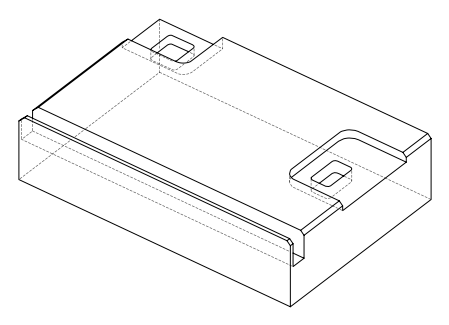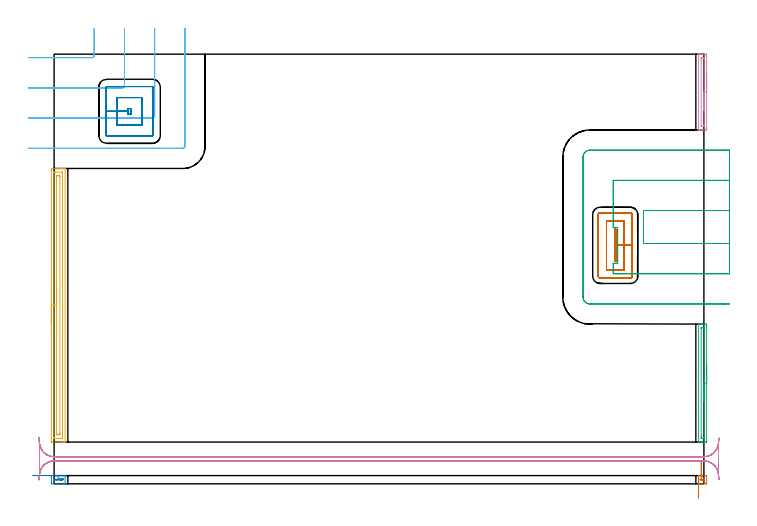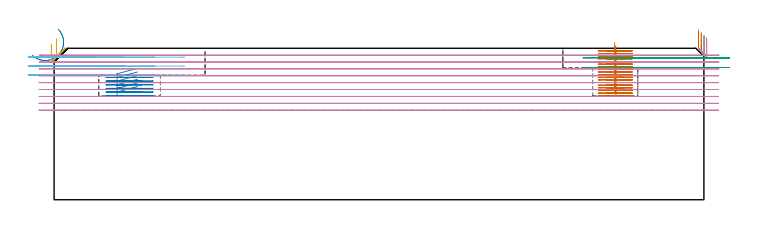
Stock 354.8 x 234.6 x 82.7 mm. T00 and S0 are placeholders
(PLAN: 10 operations, 5 tool changes, 38.5 min)
(1 AREA_MILL | FG_CHAMFER_SURFACE | UGT0205_001 | 0.24 min | 72 mm3)
(2 AREA_MILL_1 | FG_CHAMFER_SURFACE_1 | UGT0205_001 | 0.31 min | 258 mm3)
(3 AREA_MILL_2 | FG_CHAMFER_SURFACE_2 | UGT0205_001 | 1.2 min | 681 mm3)
(4 AREA_MILL_3 | FG_CHAMFER_SURFACE_3 | UGT0205_001 | 0.83 min | 431 mm3)
(5 AREA_MILL_4 | FG_CHAMFER_SURFACE_4 | UGT0205_001 | 3.79 min | 4468 mm3)
(6 MILL_CORNER_NOTCH_RECTANGULAR | CORNER_NOTCH_RECTANGULAR | UGT0201_105 | Follow Part, ap 5.5, ae 75% | 2.69 min | 74487 mm3)
(7 MILL_RECTANGULAR_POCKET | POCKET_RECTANGULAR_STRAIGHT | UGT0201_014 | Follow Part, ap 1.5, ae 75% | 9.37 min | 26159 mm3)
(8 MILL_RECTANGULAR_POCKET_1 | POCKET_RECTANGULAR_STRAIGHT_1 | UGT0201_126 | Follow Part, ap 2, ae 75% | 2.83 min | 13098 mm3)
(9 MILL_SLOT | SLOT_PARTIAL_RECTANGULAR | UGT0201_105 | Follow Part, ap 5.5, ae 75% | 3.04 min | 74067 mm3)
(10 MILL_RECTANGULAR_SLOT | SLOT_RECTANGULAR | NXT0201_012 | Follow Part, ap 4, ae 75% | 14.2 min | 219124 mm3)
(TOOL UGT0205_001 | Chamfer Mill 20 x 3 x 45 deg. | D20 FL50 Z2)
(TOOL UGT0201_105 | End Mill 22 mm | D22 FL25 Z2)
(TOOL UGT0201_014 | End mill 6 mm | D6 FL24 Z4)
(TOOL UGT0201_126 | Carbide End Mill 8.0 | D8 FL15 Z4)
(TOOL NXT0201_012 | ENDMILL 16mm [2P460-1600-NA 1630] | D16 FL38 Z6)
(OP 1 AREA_MILL)
G17 G21 G94 G90
T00 M6
G54
G17 G0 G90 X351.9 Y-7.75 S1061 M3
G43 Z92.7 H0
G94 G1 Y-7.712 Z91.828 F250.
Y-7.598 Z90.963
Y-7.409 Z90.112
Y-7.147 Z89.28
Y-6.813 Z88.474
Y-6.41 Z87.7
Y-5.942 Z86.964
Y-5.41 Z86.272
Y-4.821 Z85.629
Y-4.178 Z85.039
Y-3.486 Z84.508
Y-2.75 Z84.04
Y-1.976 Z83.637
Y-1.17 Z83.303
Y-0.338 Z83.041
Y0.514 Z82.852
Y1.378 Z82.738
Y2.25 Z82.7
Y4.459
X351.905 Y4.49 Z82.693
X351.981 Y4.5 Z82.617
X355.942 Z78.657
X356.291 Y4.499 Z78.305
X356.3 Y4.239 Z78.3
Y0.483
X356.298 Y0.26 Z78.302
X356.291 Y0.001 Z78.305
X355.942 Y0. Z78.656
X355.861 Z78.738
X351.98 Y0.001 Z82.619
X351.905 Y0.01 Z82.693
X351.9 Y0.041 Z82.7
Y2.25
X353.316 Z81.284
X353.319 Y2.447 Z81.281
X353.321 Y2.487 Z81.279
X353.436 Y2.492 Z81.164
X353.602 Y2.497 Z80.998
X353.851 Y2.5 Z80.749
X354.1 Z80.5
X354.732 Y2.499 Z79.868
X354.827 Y2.495 Z79.773
X354.857 Y2.491 Z79.743
X354.879 Y2.485 Z79.721
X354.881 Y2.444 Z79.719
X354.884 Y2.347 Z79.716
Y2.25
X354.881 Y2.054 Z79.719
X354.879 Y2.013 Z79.721
X354.764 Y2.008 Z79.836
X354.598 Y2.003 Z80.002
X354.349 Y2. Z80.251
X354.1 Z80.5
X353.468 Y2.001 Z81.132
X353.373 Y2.005 Z81.227
X353.343 Y2.009 Z81.257
X353.321 Y2.015 Z81.279
X353.319 Y2.056 Z81.281
X353.316 Y2.153 Z81.284
Y2.25
X353.317 Y3.122 Z81.321
X353.318 Y3.987 Z81.434
X353.319 Y4.839 Z81.622
X353.32 Y5.671 Z81.883
X353.321 Y6.477 Z82.216
X353.322 Y7.252 Z82.618
X353.323 Y7.988 Z83.086
Y8.681 Z83.616
X353.324 Y9.325 Z84.205
X353.325 Y9.915 Z84.847
Y10.447 Z85.539
X353.326 Y10.916 Z86.274
X353.327 Y11.32 Z87.047
Y11.655 Z87.853
Y11.918 Z88.685
Y12.108 Z89.536
X353.328 Y12.223 Z90.401
Y12.262 Z91.272
G0 Z92.7
M5
M2
(OP 2 AREA_MILL_1)
G17 G21 G94 G90
T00 M6
G54
G17 G0 G90 X-11.892 Y4.5 S1061 M3
G43 Z92.7 H0
Z78.949
G94 G1 X-11.249 Z78.359 F250.
X-10.557 Z77.828
X-9.821 Z77.359
X-9.047 Z76.957
X-8.241 Z76.623
X-7.409 Z76.36
X-6.558 Z76.172
X-5.693 Z76.058
X-4.821 Z76.02
X-3.95 Z76.058
X-3.085 Z76.172
X-2.233 Z76.36
X-1.401 Z76.623
X-0.595 Z76.957
X0.179 Z77.359
X0.915 Z77.828
X1.607 Z78.359
X2.25 Z78.949
X5.886 Z82.584
X5.986 Y4.494 Z82.682
X6.002 Y4.49 Z82.698
X6. Y4.461 Z82.7
Y0.039
X6.002 Y0.01 Z82.698
X5.986 Y0.006 Z82.682
X5.885 Y0. Z82.584
X1.721 Z78.42
X0.91 Z77.603
X-1.364 Y0.002 Z75.331
X-1.491 Y0.006 Z75.205
X-1.497 Y0.483 Z75.203
X-1.5 Y1.098 Z75.2
Y3.749
X-1.498 Y4.017 Z75.202
X-1.491 Y4.494 Z75.205
X-1.364 Y4.498 Z75.331
X0.016 Y4.5 Z76.71
X0.421 Z77.116
X0.91 Z77.603
X1.721 Z78.42
X1.803 Z78.502
X2.25 Z78.949
Y2.5 Z78.95
X3.338 Z80.038
X4.232 Z80.932
X4.484 Y2.496 Z81.184
X4.567 Y2.493 Z81.267
X4.577 Y2.491 Z81.277
X4.58 Y2.469 Z81.28
X4.583 Y2.417 Z81.283
X4.585 Y2.35 Z81.285
Y2.25
X4.583 Y2.152 Z81.283
X4.579 Y2.051 Z81.279
X4.573 Y2.009 Z81.273
X4.547 Y2.007 Z81.247
X4.484 Y2.004 Z81.184
X3.843 Y2. Z80.543
X3.59 Z80.29
X1.162 Z77.862
X0.268 Z76.968
X0.016 Y2.004 Z76.716
X-0.067 Y2.007 Z76.633
X-0.077 Y2.009 Z76.623
X-0.08 Y2.03 Z76.62
X-0.084 Y2.083 Z76.616
X-0.085 Y2.149 Z76.615
Y2.25
X-0.083 Y2.348 Z76.617
X-0.079 Y2.45 Z76.621
X-0.073 Y2.491 Z76.627
X-0.047 Y2.493 Z76.653
X0.016 Y2.496 Z76.716
X0.657 Y2.5 Z77.357
X0.91 Z77.61
X2.25 Z78.95
X2.839 Z79.593
X3.37 Z80.285
X3.839 Z81.021
X4.242 Z81.795
X4.576 Z82.601
X4.838 Z83.433
X5.027 Z84.285
X5.141 Z85.15
X5.179 Z86.021
X5.141 Z86.893
X5.027 Z87.758
X4.838 Z88.609
X4.576 Z89.441
X4.242 Z90.247
X3.839 Z91.021
X3.37 Z91.757
X2.839 Z92.449
X2.25 Z93.092
M5
M2
(OP 3 AREA_MILL_2)
G17 G21 G94 G90
T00 M6
G54
G17 G0 G90 X356.3 Y65. S1061 M3
G43 Z92.7 H0
Z88.3
G94 G1 Y64.962 Z87.428 F250.
Y64.848 Z86.563
Y64.659 Z85.712
Y64.397 Z84.88
Y64.063 Z84.074
Y63.66 Z83.3
Y63.192 Z82.564
Y62.66 Z81.872
Y62.071 Z81.229
Y61.428 Z80.64
Y60.736 Z80.108
Y60. Z79.64
Y59.226 Z79.237
Y58.42 Z78.903
Y57.588 Z78.641
Y56.736 Z78.452
Y55.872 Z78.338
Y55. Z78.3
Y23.827
X356.299 Y23.381 Z78.301
X356.294 Y22.943 Z78.302
X356.29 Y22.809 Z78.305
X355.861 Y22.8 Z78.733
X355.248 Z79.349
X354.981 Z79.616
X354.368 Z80.229
X354.1 Z80.496
X353.565 Z81.034
X352.874 Z81.725
X352.165 Y22.801 Z82.433
X351.906 Y22.81 Z82.693
X351.9 Y22.935 Z82.7
Y87.065
X351.906 Y87.19 Z82.692
X352.167 Y87.2 Z82.432
X352.874 Z81.725
X353.565 Z81.034
X354.1 Z80.496
X354.368 Z80.229
X354.981 Z79.616
X355.248 Z79.349
X355.861 Y87.195 Z78.733
X356.29 Y87.191 Z78.304
X356.294 Y87.057 Z78.302
X356.299 Y86.619 Z78.301
X356.3 Y86.175 Z78.3
Y55.
X354.886 Z79.714
X354.885 Y25.162 Z79.715
X354.884 Y24.963 Z79.716
X354.881 Y24.865 Z79.719
X354.879 Y24.823 Z79.721
X354.815 Y24.81 Z79.785
X354.456 Y24.803 Z80.144
X354.1 Y24.801 Z80.5
X353.575 Y24.803 Z81.025
X353.401 Y24.81 Z81.199
X353.321 Y24.817 Z81.279
X353.316 Y25.065 Z81.284
X353.315 Y25.162 Z81.285
X353.314 Y25.957 Z81.286
X353.315 Y84.838 Z81.285
X353.316 Y85.037 Z81.284
X353.319 Y85.135 Z81.281
X353.321 Y85.177 Z81.279
X353.385 Y85.19 Z81.215
X353.745 Y85.198 Z80.855
X354.1 Y85.199 Z80.5
X354.626 Y85.197 Z79.974
X354.799 Y85.19 Z79.801
X354.879 Y85.183 Z79.721
X354.884 Y84.936 Z79.716
X354.885 Y84.838 Z79.715
X354.886 Y84.043 Z79.714
Y55.
Y54.128 Z79.752
Y53.264 Z79.866
Y52.412 Z80.055
Y51.58 Z80.317
Y50.774 Z80.651
Y50. Z81.054
Y49.264 Z81.523
Y48.572 Z82.054
Y47.929 Z82.643
Y47.34 Z83.286
Y46.808 Z83.978
Y46.34 Z84.714
Y45.937 Z85.488
Y45.603 Z86.294
Y45.341 Z87.126
Y45.152 Z87.978
Y45.038 Z88.843
Y45. Z89.714
G0 Z92.7
M5
M2
(OP 4 AREA_MILL_3)
G17 G21 G94 G90
T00 M6
G54
G17 G0 G90 X356.3 Y223.9 S1061 M3
G43 Z92.7 H0
Z88.3
G94 G1 Y223.862 Z87.428 F250.
Y223.748 Z86.563
Y223.559 Z85.712
Y223.297 Z84.88
Y222.963 Z84.074
Y222.56 Z83.3
Y222.092 Z82.564
Y221.56 Z81.872
Y220.971 Z81.229
Y220.328 Z80.64
Y219.636 Z80.108
Y218.9 Z79.64
Y218.126 Z79.237
Y217.32 Z78.903
Y216.488 Z78.641
Y215.637 Z78.452
Y214.772 Z78.338
Y213.9 Z78.3
Y194.259
X356.299 Y193.811 Z78.301
X356.295 Y193.371 Z78.302
X356.291 Y193.21 Z78.305
X355.861 Y193.2 Z78.734
X355.583 Z79.012
X354.981 Z79.613
X354.425 Z80.172
X354.1 Z80.496
X353.544 Z81.052
X353.219 Z81.375
X352.57 Z82.029
X352.224 Z82.376
X351.899 Y193.203 Z82.691
X351.9 Y193.365 Z82.7
Y234.439
X351.899 Y234.596 Z82.691
X352.222 Y234.6 Z82.378
X352.57 Z82.029
X353.219 Z81.375
X354.425 Z80.172
X354.981 Z79.613
X355.583 Z79.012
X355.861 Y234.597 Z78.734
X356.291 Y234.59 Z78.305
X356.295 Y234.429 Z78.302
X356.299 Y233.989 Z78.301
X356.3 Y233.544 Z78.3
Y213.9
X354.886 Z79.714
Y196.49
X354.885 Y195.694 Z79.715
X354.883 Y195.597 Z79.717
X354.875 Y195.21 Z79.725
X354.488 Y195.203 Z80.112
X354.1 Y195.202 Z80.5
X353.607 Y195.204 Z80.993
X353.407 Y195.21 Z81.193
X353.321 Y195.236 Z81.279
X353.316 Y195.499 Z81.284
X353.315 Y195.597 Z81.285
X353.314 Y231.311 Z81.286
X353.315 Y232.106 Z81.285
X353.317 Y232.203 Z81.283
X353.325 Y232.59 Z81.275
X353.712 Y232.597 Z80.888
X354.1 Y232.598 Z80.5
X354.593 Y232.596 Z80.007
X354.793 Y232.59 Z79.807
X354.879 Y232.564 Z79.721
X354.884 Y232.301 Z79.716
X354.885 Y232.203 Z79.715
X354.886 Y213.9 Z79.714
Y213.028 Z79.752
Y212.164 Z79.866
Y211.312 Z80.055
Y210.48 Z80.317
Y209.674 Z80.651
Y208.9 Z81.054
Y208.164 Z81.523
Y207.472 Z82.054
Y206.829 Z82.643
Y206.24 Z83.286
Y205.709 Z83.978
Y205.24 Z84.714
Y204.837 Z85.488
Y204.503 Z86.294
Y204.241 Z87.126
Y204.052 Z87.978
Y203.938 Z88.843
Y203.9 Z89.714
G0 Z92.7
M5
M2
(OP 5 AREA_MILL_4)
G17 G21 G94 G90
T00 M6
G54
G17 G0 G90 X-1.5 Y87.5 S1061 M3
G43 Z92.7 H0
Z85.2
G94 G1 Y87.538 Z84.328 F250.
Y87.652 Z83.464
Y87.841 Z82.612
Y88.103 Z81.78
Y88.437 Z80.974
Y88.84 Z80.2
Y89.308 Z79.464
Y89.84 Z78.772
Y90.429 Z78.129
Y91.072 Z77.54
Y91.764 Z77.009
Y92.5 Z76.54
Y93.274 Z76.137
Y94.08 Z75.803
Y94.912 Z75.541
Y95.763 Z75.352
Y96.628 Z75.238
Y97.5 Z75.2
Y171.32
X-1.498 Y171.591 Z75.202
X-1.491 Y172.193 Z75.206
X-1.483 Y172.196 Z75.214
X-0.878 Y172.2 Z75.819
X2.697 Z79.391
X3.266 Z79.963
X3.591 Z80.287
X4.16 Z80.856
X4.484 Z81.179
X5.133 Z81.833
X5.548 Z82.247
X5.939 Y172.193 Z82.63
X6.005 Y172.19 Z82.695
X6. Y172.042 Z82.7
Y22.962
X5.997 Y22.81 Z82.688
X5.939 Y22.807 Z82.63
X5.548 Y22.8 Z82.247
X5.133 Z81.833
X4.484 Z81.179
X3.266 Z79.963
X2.697 Z79.391
X-1.132 Y22.801 Z75.565
X-1.483 Y22.804 Z75.214
X-1.491 Y22.807 Z75.206
X-1.497 Y23.408 Z75.203
X-1.5 Y24.03 Z75.2
Y97.5
X-0.086 Z76.614
X-0.085 Y169.907 Z76.615
X-0.083 Y170.009 Z76.617
X-0.076 Y170.19 Z76.624
X0.016 Y170.193 Z76.716
X0.516 Y170.2 Z77.216
X0.91 Z77.61
X4.09 Z80.79
X4.484 Y170.198 Z81.184
X4.54 Y170.195 Z81.24
X4.569 Y170.191 Z81.269
X4.579 Y170.109 Z81.279
X4.584 Y169.908 Z81.284
X4.585 Y169.806 Z81.285
X4.586 Y169.705 Z81.286
X4.585 Y25.093 Z81.285
X4.583 Y24.991 Z81.283
X4.576 Y24.81 Z81.276
X4.484 Y24.807 Z81.184
X3.984 Y24.8 Z80.684
X3.591 Z80.291
X0.41 Z77.11
X0.016 Y24.802 Z76.716
X-0.04 Y24.805 Z76.66
X-0.069 Y24.809 Z76.631
X-0.079 Y24.89 Z76.621
X-0.084 Y25.092 Z76.616
X-0.086 Y25.194 Z76.614
Y25.295
Y97.5
X1.328 Z78.028
X1.329 Y167.602 Z78.029
X1.33 Y168.021 Z78.03
X1.332 Y168.139 Z78.032
X1.335 Y168.189 Z78.035
X1.445 Y168.194 Z78.145
X1.624 Y168.199 Z78.324
X1.803 Y168.2 Z78.503
X2.518 Z79.218
X2.697 Y168.197 Z79.397
X2.876 Y168.19 Z79.576
X3.165 Y168.169 Z79.865
X3.167 Y168.021 Z79.867
X3.171 Y167.547 Z79.871
Y27.398
X3.17 Y26.979 Z79.87
X3.168 Y26.861 Z79.868
X3.165 Y26.811 Z79.865
X3.055 Y26.806 Z79.755
X2.876 Y26.8 Z79.576
X2.697 Z79.397
X1.982 Z78.682
X1.803 Y26.803 Z78.503
X1.624 Y26.81 Z78.324
X1.335 Y26.831 Z78.035
X1.333 Y26.979 Z78.033
X1.329 Y27.453 Z78.029
X1.328 Y97.5 Z78.028
Y98.372 Z78.067
Y99.236 Z78.18
Y100.088 Z78.369
Y100.92 Z78.632
Y101.726 Z78.965
Y102.5 Z79.368
Y103.236 Z79.837
Y103.928 Z80.368
Y104.571 Z80.957
Y105.16 Z81.601
Y105.691 Z82.293
Y106.16 Z83.028
Y106.563 Z83.802
Y106.897 Z84.608
Y107.159 Z85.44
Y107.348 Z86.292
Y107.462 Z87.157
Y107.5 Z88.028
G0 Z92.7
M5
M2
(OP 6 MILL_CORNER_NOTCH_RECTANGULAR)
G17 G21 G94 G90
T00 M6
G54
G17 G0 G90 X-14. Y232.7 S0 M3
G43 Z92.7 H0
Z77.833
G94 G1 X-11. F250.
X20.805 F500.
G3 X21.9 Y233.795 R1.1
G1 Y245.6
Y248.6 F250.
G0 Z92.7
X-14. Y216.2
Z77.833
G1 X-11.
X37.305 F500.
G3 X38.4 Y217.295 R1.1
G1 Y245.6
Y248.6 F250.
G0 Z92.7
X-14. Y199.7
Z77.833
G1 X-11.
X53.805 F500.
G3 X54.9 Y200.795 R1.1
G1 Y245.6
Y248.6 F250.
G0 Z92.7
X-14. Y183.2
Z77.833
G1 X-11.
X70.305 F500.
G3 X71.4 Y184.295 R1.1
G1 Y245.6
Y248.6 F250.
G0 Z92.7
X-14. Y232.7
Z72.967
G1 X-11.
X20.805 F500.
G3 X21.9 Y233.795 R1.1
G1 Y245.6
Y248.6 F250.
G0 Z92.7
X-14. Y216.2
Z72.967
G1 X-11.
X37.305 F500.
G3 X38.4 Y217.295 R1.1
G1 Y245.6
Y248.6 F250.
G0 Z92.7
X-14. Y199.7
Z72.967
G1 X-11.
X53.805 F500.
G3 X54.9 Y200.795 R1.1
G1 Y245.6
Y248.6 F250.
G0 Z92.7
X-14. Y183.2
Z72.967
G1 X-11.
X70.305 F500.
G3 X71.4 Y184.295 R1.1
G1 Y245.6
Y248.6 F250.
G0 Z92.7
X-14. Y232.7
Z68.1
G1 X-11.
X20.805 F500.
G3 X21.9 Y233.795 R1.1
G1 Y245.6
Y248.6 F250.
G0 Z92.7
X-14. Y216.2
Z68.1
G1 X-11.
X37.305 F500.
G3 X38.4 Y217.295 R1.1
G1 Y245.6
Y248.6 F250.
G0 Z92.7
X-14. Y199.7
Z68.1
G1 X-11.
X53.805 F500.
G3 X54.9 Y200.795 R1.1
G1 Y245.6
Y248.6 F250.
G0 Z92.7
X-14. Y183.2
Z68.1
G1 X-11.
X70.305 F500.
G3 X71.4 Y184.295 R1.1
G1 Y245.6
Y248.6 F250.
G0 Z92.7
M5
M2
(OP 7 MILL_RECTANGULAR_POCKET)
G17 G21 G94 G90
T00 M6
G54
G17 G0 G90 X306.1 Y128.566 S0 M3
G43 Z92.7 H0
Z85.7
G94 G1 Y121.4 Z83.78 F250.
X306.7 Z83.619
Y130.2 Z81.261
Y139. F500.
X306.1
Y121.4
X306.7
Y130.2
X311.2
Y143.5
X301.6
Y116.9
X311.2
Y130.2
X315.7
Y147.
G3 X314.7 Y148. R1.
G1 X298.1
G3 X297.1 Y147. R1.
G1 Y113.4
G3 X298.1 Y112.4 R1.
G1 X314.7
G3 X315.7 Y113.4 R1.
G1 Y130.2
Y131.2
G0 X306.1 Y128.566 Z84.261
G1 Y121.4 Z82.341 F250.
X306.7 Z82.18
Y130.2 Z79.822
Y139. F500.
X306.1
Y121.4
X306.7
Y130.2
X311.2
Y143.5
X301.6
Y116.9
X311.2
Y130.2
X315.7
Y147.
G3 X314.7 Y148. R1.
G1 X298.1
G3 X297.1 Y147. R1.
G1 Y113.4
G3 X298.1 Y112.4 R1.
G1 X314.7
G3 X315.7 Y113.4 R1.
G1 Y130.2
Y131.2
G0 X306.1 Y128.566 Z82.822
G1 Y121.4 Z80.902 F250.
X306.7 Z80.741
Y130.2 Z78.383
Y139. F500.
X306.1
Y121.4
X306.7
Y130.2
X311.2
Y143.5
X301.6
Y116.9
X311.2
Y130.2
X315.7
Y147.
G3 X314.7 Y148. R1.
G1 X298.1
G3 X297.1 Y147. R1.
G1 Y113.4
G3 X298.1 Y112.4 R1.
G1 X314.7
G3 X315.7 Y113.4 R1.
G1 Y130.2
Y131.2
G0 X306.1 Y128.566 Z81.383
G1 Y121.4 Z79.463 F250.
X306.7 Z79.302
Y130.2 Z76.944
Y139. F500.
X306.1
Y121.4
X306.7
Y130.2
X311.2
Y143.5
X301.6
Y116.9
X311.2
Y130.2
X315.7
Y147.
G3 X314.7 Y148. R1.
G1 X298.1
G3 X297.1 Y147. R1.
G1 Y113.4
G3 X298.1 Y112.4 R1.
G1 X314.7
G3 X315.7 Y113.4 R1.
G1 Y130.2
Y131.2
G0 X306.1 Y128.566 Z79.944
G1 Y121.4 Z78.024 F250.
X306.7 Z77.863
Y130.2 Z75.505
Y139. F500.
X306.1
Y121.4
X306.7
Y130.2
X311.2
Y143.5
X301.6
Y116.9
X311.2
Y130.2
X315.7
Y147.
G3 X314.7 Y148. R1.
G1 X298.1
G3 X297.1 Y147. R1.
G1 Y113.4
G3 X298.1 Y112.4 R1.
G1 X314.7
G3 X315.7 Y113.4 R1.
G1 Y130.2
Y131.2
G0 X306.1 Y128.566 Z78.505
G1 Y121.4 Z76.585 F250.
X306.7 Z76.425
Y130.2 Z74.067
Y139. F500.
X306.1
Y121.4
X306.7
Y130.2
X311.2
Y143.5
X301.6
Y116.9
X311.2
Y130.2
X315.7
Y147.
G3 X314.7 Y148. R1.
G1 X298.1
G3 X297.1 Y147. R1.
G1 Y113.4
G3 X298.1 Y112.4 R1.
G1 X314.7
G3 X315.7 Y113.4 R1.
G1 Y130.2
Y131.2
G0 X306.1 Y128.566 Z77.067
G1 Y121.4 Z75.146 F250.
X306.7 Z74.986
Y130.2 Z72.628
Y139. F500.
X306.1
Y121.4
X306.7
Y130.2
X311.2
Y143.5
X301.6
Y116.9
X311.2
Y130.2
X315.7
Y147.
G3 X314.7 Y148. R1.
G1 X298.1
G3 X297.1 Y147. R1.
G1 Y113.4
G3 X298.1 Y112.4 R1.
G1 X314.7
G3 X315.7 Y113.4 R1.
G1 Y130.2
Y131.2
G0 X306.1 Y128.566 Z75.628
G1 Y121.4 Z73.708 F250.
X306.7 Z73.547
Y130.2 Z71.189
Y139. F500.
X306.1
Y121.4
X306.7
Y130.2
X311.2
Y143.5
X301.6
Y116.9
X311.2
Y130.2
X315.7
Y147.
G3 X314.7 Y148. R1.
G1 X298.1
G3 X297.1 Y147. R1.
G1 Y113.4
G3 X298.1 Y112.4 R1.
G1 X314.7
G3 X315.7 Y113.4 R1.
G1 Y130.2
Y131.2
G0 X306.1 Y128.566 Z74.189
G1 Y121.4 Z72.269 F250.
X306.7 Z72.108
Y130.2 Z69.75
Y139. F500.
X306.1
Y121.4
X306.7
Y130.2
X311.2
Y143.5
X301.6
Y116.9
X311.2
Y130.2
X315.7
Y147.
G3 X314.7 Y148. R1.
G1 X298.1
G3 X297.1 Y147. R1.
G1 Y113.4
G3 X298.1 Y112.4 R1.
G1 X314.7
G3 X315.7 Y113.4 R1.
G1 Y130.2
Y131.2
G0 X306.1 Y128.566 Z72.75
G1 Y121.4 Z70.83 F250.
X306.7 Z70.669
Y130.2 Z68.311
Y139. F500.
X306.1
Y121.4
X306.7
Y130.2
X311.2
Y143.5
X301.6
Y116.9
X311.2
Y130.2
X315.7
Y147.
G3 X314.7 Y148. R1.
G1 X298.1
G3 X297.1 Y147. R1.
G1 Y113.4
G3 X298.1 Y112.4 R1.
G1 X314.7
G3 X315.7 Y113.4 R1.
G1 Y130.2
Y131.2
G0 X306.1 Y128.566 Z71.311
G1 Y121.4 Z69.391 F250.
X306.7 Z69.23
Y130.2 Z66.872
Y139. F500.
X306.1
Y121.4
X306.7
Y130.2
X311.2
Y143.5
X301.6
Y116.9
X311.2
Y130.2
X315.7
Y147.
G3 X314.7 Y148. R1.
G1 X298.1
G3 X297.1 Y147. R1.
G1 Y113.4
G3 X298.1 Y112.4 R1.
G1 X314.7
G3 X315.7 Y113.4 R1.
G1 Y130.2
Y131.2
G0 X306.1 Y128.566 Z69.872
G1 Y121.4 Z67.952 F250.
X306.7 Z67.791
Y130.2 Z65.433
Y139. F500.
X306.1
Y121.4
X306.7
Y130.2
X311.2
Y143.5
X301.6
Y116.9
X311.2
Y130.2
X315.7
Y147.
G3 X314.7 Y148. R1.
G1 X298.1
G3 X297.1 Y147. R1.
G1 Y113.4
G3 X298.1 Y112.4 R1.
G1 X314.7
G3 X315.7 Y113.4 R1.
G1 Y130.2
Y131.2
G0 X306.1 Y128.566 Z68.433
G1 Y121.4 Z66.513 F250.
X306.7 Z66.352
Y130.2 Z63.994
Y139. F500.
X306.1
Y121.4
X306.7
Y130.2
X311.2
Y143.5
X301.6
Y116.9
X311.2
Y130.2
X315.7
Y147.
G3 X314.7 Y148. R1.
G1 X298.1
G3 X297.1 Y147. R1.
G1 Y113.4
G3 X298.1 Y112.4 R1.
G1 X314.7
G3 X315.7 Y113.4 R1.
G1 Y130.2
Y131.2
G0 X306.1 Y128.566 Z66.994
G1 Y121.4 Z65.074 F250.
X306.7 Z64.913
Y130.2 Z62.556
Y139. F500.
X306.1
Y121.4
X306.7
Y130.2
X311.2
Y143.5
X301.6
Y116.9
X311.2
Y130.2
X315.7
Y147.
G3 X314.7 Y148. R1.
G1 X298.1
G3 X297.1 Y147. R1.
G1 Y113.4
G3 X298.1 Y112.4 R1.
G1 X314.7
G3 X315.7 Y113.4 R1.
G1 Y130.2
Y131.2
G0 X306.1 Y128.566 Z65.556
G1 Y121.4 Z63.635 F250.
X306.7 Z63.475
Y130.2 Z61.117
Y139. F500.
X306.1
Y121.4
X306.7
Y130.2
X311.2
Y143.5
X301.6
Y116.9
X311.2
Y130.2
X315.7
Y147.
G3 X314.7 Y148. R1.
G1 X298.1
G3 X297.1 Y147. R1.
G1 Y113.4
G3 X298.1 Y112.4 R1.
G1 X314.7
G3 X315.7 Y113.4 R1.
G1 Y130.2
Y131.2
G0 X306.1 Y128.566 Z64.117
G1 Y121.4 Z62.196 F250.
X306.7 Z62.036
Y130.2 Z59.678
Y139. F500.
X306.1
Y121.4
X306.7
Y130.2
X311.2
Y143.5
X301.6
Y116.9
X311.2
Y130.2
X315.7
Y147.
G3 X314.7 Y148. R1.
G1 X298.1
G3 X297.1 Y147. R1.
G1 Y113.4
G3 X298.1 Y112.4 R1.
G1 X314.7
G3 X315.7 Y113.4 R1.
G1 Y130.2
Y131.2
G0 X306.1 Y128.566 Z62.678
G1 Y121.4 Z60.758 F250.
X306.7 Z60.597
Y130.2 Z58.239
Y139. F500.
X306.1
Y121.4
X306.7
Y130.2
X311.2
Y143.5
X301.6
Y116.9
X311.2
Y130.2
X315.7
Y147.
G3 X314.7 Y148. R1.
G1 X298.1
G3 X297.1 Y147. R1.
G1 Y113.4
G3 X298.1 Y112.4 R1.
G1 X314.7
G3 X315.7 Y113.4 R1.
G1 Y130.2
Y131.2
G0 X306.1 Y128.566 Z61.239
G1 Y121.4 Z59.319 F250.
X306.7 Z59.158
Y130.2 Z56.8
Y139. F500.
X306.1
Y121.4
X306.7
Y130.2
X311.2
Y143.5
X301.6
Y116.9
X311.2
Y130.2
X315.7
Y147.
G3 X314.7 Y148. R1.
G1 X298.1
G3 X297.1 Y147. R1.
G1 Y113.4
G3 X298.1 Y112.4 R1.
G1 X314.7
G3 X315.7 Y113.4 R1.
G1 Y130.2
Y131.2
G0 Z92.7
M5
M2
(OP 8 MILL_RECTANGULAR_POCKET_1)
G17 G21 G94 G90
T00 M6
G54
G17 G0 G90 X45.532 Y210.9 S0 M3
G43 Z92.7 H0
Z71.754
G94 G1 X34.4 Z68.771 F250.
Y203.4 Z66.761
X40.4
Y201.9 F500.
X42.
Y204.9
X40.4
Y203.4
X34.4
Y195.9
X48.
Y210.9
X34.4
Y203.4
X28.4
Y190.3
G3 X28.8 Y189.9 R0.4
G1 X53.6
G3 X54. Y190.3 R0.4
G1 Y216.5
G3 X53.6 Y216.9 R0.4
G1 X28.8
G3 X28.4 Y216.5 R0.4
G1 Y203.4
Y202.4
G0 X45.532 Y210.9 Z69.761
G1 X34.4 Z66.779 F250.
Y203.4 Z64.769
X40.4
Y201.9 F500.
X42.
Y204.9
X40.4
Y203.4
X34.4
Y195.9
X48.
Y210.9
X34.4
Y203.4
X28.4
Y190.3
G3 X28.8 Y189.9 R0.4
G1 X53.6
G3 X54. Y190.3 R0.4
G1 Y216.5
G3 X53.6 Y216.9 R0.4
G1 X28.8
G3 X28.4 Y216.5 R0.4
G1 Y203.4
Y202.4
G0 X45.532 Y210.9 Z67.769
G1 X34.4 Z64.787 F250.
Y203.4 Z62.777
X40.4
Y201.9 F500.
X42.
Y204.9
X40.4
Y203.4
X34.4
Y195.9
X48.
Y210.9
X34.4
Y203.4
X28.4
Y190.3
G3 X28.8 Y189.9 R0.4
G1 X53.6
G3 X54. Y190.3 R0.4
G1 Y216.5
G3 X53.6 Y216.9 R0.4
G1 X28.8
G3 X28.4 Y216.5 R0.4
G1 Y203.4
Y202.4
G0 X45.532 Y210.9 Z65.777
G1 X34.4 Z62.794 F250.
Y203.4 Z60.785
X40.4
Y201.9 F500.
X42.
Y204.9
X40.4
Y203.4
X34.4
Y195.9
X48.
Y210.9
X34.4
Y203.4
X28.4
Y190.3
G3 X28.8 Y189.9 R0.4
G1 X53.6
G3 X54. Y190.3 R0.4
G1 Y216.5
G3 X53.6 Y216.9 R0.4
G1 X28.8
G3 X28.4 Y216.5 R0.4
G1 Y203.4
Y202.4
G0 X45.532 Y210.9 Z63.785
G1 X34.4 Z60.802 F250.
Y203.4 Z58.792
X40.4
Y201.9 F500.
X42.
Y204.9
X40.4
Y203.4
X34.4
Y195.9
X48.
Y210.9
X34.4
Y203.4
X28.4
Y190.3
G3 X28.8 Y189.9 R0.4
G1 X53.6
G3 X54. Y190.3 R0.4
G1 Y216.5
G3 X53.6 Y216.9 R0.4
G1 X28.8
G3 X28.4 Y216.5 R0.4
G1 Y203.4
Y202.4
G0 X45.532 Y210.9 Z61.792
G1 X34.4 Z58.81 F250.
Y203.4 Z56.8
X40.4
Y201.9 F500.
X42.
Y204.9
X40.4
Y203.4
X34.4
Y195.9
X48.
Y210.9
X34.4
Y203.4
X28.4
Y190.3
G3 X28.8 Y189.9 R0.4
G1 X53.6
G3 X54. Y190.3 R0.4
G1 Y216.5
G3 X53.6 Y216.9 R0.4
G1 X28.8
G3 X28.4 Y216.5 R0.4
G1 Y203.4
Y202.4
G0 Z92.7
M5
M2
(OP 9 MILL_SLOT)
G17 G21 G94 G90
T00 M6
G54
G17 G0 G90 X368.8 Y149.2 S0 M3
G43 Z92.7 H0
Z77.45
G94 G1 X365.8 F250.
X321.8 F500.
Y131.2
X365.8
X368.8 F250.
Y165.7
X365.8
X305.3 F500.
Y140.
X307.7
Y120.4
X305.3
Y114.7
X365.8
X368.8 F250.
Y182.2
X365.8
X292.6 F500.
G3 X288.8 Y178.4 R3.8
G1 Y102.
G3 X292.6 Y98.2 R3.8
G1 X365.8
X368.8 F250.
G0 Y149.2 Z72.2
G1 X365.8
X321.8 F500.
Y131.2
X365.8
X368.8 F250.
Y165.7
X365.8
X305.3 F500.
Y140.
X307.7
Y120.4
X305.3
Y114.7
X365.8
X368.8 F250.
Y182.2
X365.8
X292.6 F500.
G3 X288.8 Y178.4 R3.8
G1 Y102.
G3 X292.6 Y98.2 R3.8
G1 X365.8
X368.8 F250.
G0 Z92.7
M5
M2
(OP 10 MILL_RECTANGULAR_SLOT)
G17 G21 G94 G90
T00 M6
G54
G17 G0 G90 X363.094 Y24.854 S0 M3
G43 Z92.7 H1
Z78.944
G94 G1 X362.746 Y21.874 F250.
G2 X354.8 Y14.8 R8. F500.
G1 X0.
G2 X-7.576 Y20.231 R8.
G1 X-7.605 Y20.241
G3 X-8. Y17.758 R8.
G1 Y9.554
G3 X-7.603 Y7.065 R8.
G1 X-7.574 Y7.074
G2 X0. Y12.5 R8.
G1 X354.8
G2 X362.747 Y5.42 R8.
G1 X363.092 Y2.44 F250.
G0 X363.03 Y25.096 Z75.189
G1 X362.77 Y22.108
G2 X354.8 Y14.8 R8. F500.
G1 X0.
G2 X-7.97 Y22.108 R8.
G1 X-8.
Y5.192
X-7.97
G2 X0. Y12.5 R8.
G1 X354.8
G2 X362.77 Y5.192 R8.
G1 X363.03 Y2.204 F250.
G0 Y25.096 Z71.433
G1 X362.77 Y22.108
G2 X354.8 Y14.8 R8. F500.
G1 X0.
G2 X-7.97 Y22.108 R8.
G1 X-8.
Y5.192
X-7.97
G2 X0. Y12.5 R8.
G1 X354.8
G2 X362.77 Y5.192 R8.
G1 X363.03 Y2.204 F250.
G0 Z92.7
X-8.23 Y2.203
Z67.678
G1 X-7.97 Y5.192
G2 X0. Y12.5 R8. F500.
G1 X354.8
G2 X362.77 Y5.192 R8.
G1 X362.8
Y22.108
X362.77
G2 X354.8 Y14.8 R8.
G1 X0.
G2 X-7.97 Y22.108 R8.
G1 X-8.23 Y25.097 F250.
G0 Y2.203 Z63.922
G1 X-7.97 Y5.192
G2 X0. Y12.5 R8. F500.
G1 X354.8
G2 X362.77 Y5.192 R8.
G1 X362.8
Y22.108
X362.77
G2 X354.8 Y14.8 R8.
G1 X0.
G2 X-7.97 Y22.108 R8.
G1 X-8.23 Y25.097 F250.
G0 Y2.203 Z60.167
G1 X-7.97 Y5.192
G2 X0. Y12.5 R8. F500.
G1 X354.8
G2 X362.77 Y5.192 R8.
G1 X362.8
Y22.108
X362.77
G2 X354.8 Y14.8 R8.
G1 X0.
G2 X-7.97 Y22.108 R8.
G1 X-8.23 Y25.097 F250.
G0 Y2.203 Z56.411
G1 X-7.97 Y5.192
G2 X0. Y12.5 R8. F500.
G1 X354.8
G2 X362.77 Y5.192 R8.
G1 X362.8
Y22.108
X362.77
G2 X354.8 Y14.8 R8.
G1 X0.
G2 X-7.97 Y22.108 R8.
G1 X-8.23 Y25.097 F250.
G0 Y2.203 Z52.656
G1 X-7.97 Y5.192
G2 X0. Y12.5 R8. F500.
G1 X354.8
G2 X362.77 Y5.192 R8.
G1 X362.8
Y22.108
X362.77
G2 X354.8 Y14.8 R8.
G1 X0.
G2 X-7.97 Y22.108 R8.
G1 X-8.23 Y25.097 F250.
G0 Y2.203 Z48.9
G1 X-7.97 Y5.192
G2 X0. Y12.5 R8. F500.
G1 X354.8
G2 X362.77 Y5.192 R8.
G1 X362.8
Y22.108
X362.77
G2 X354.8 Y14.8 R8.
G1 X0.
G2 X-7.97 Y22.108 R8.
G1 X-8.23 Y25.097 F250.
G0 Z92.7
M5
M2
